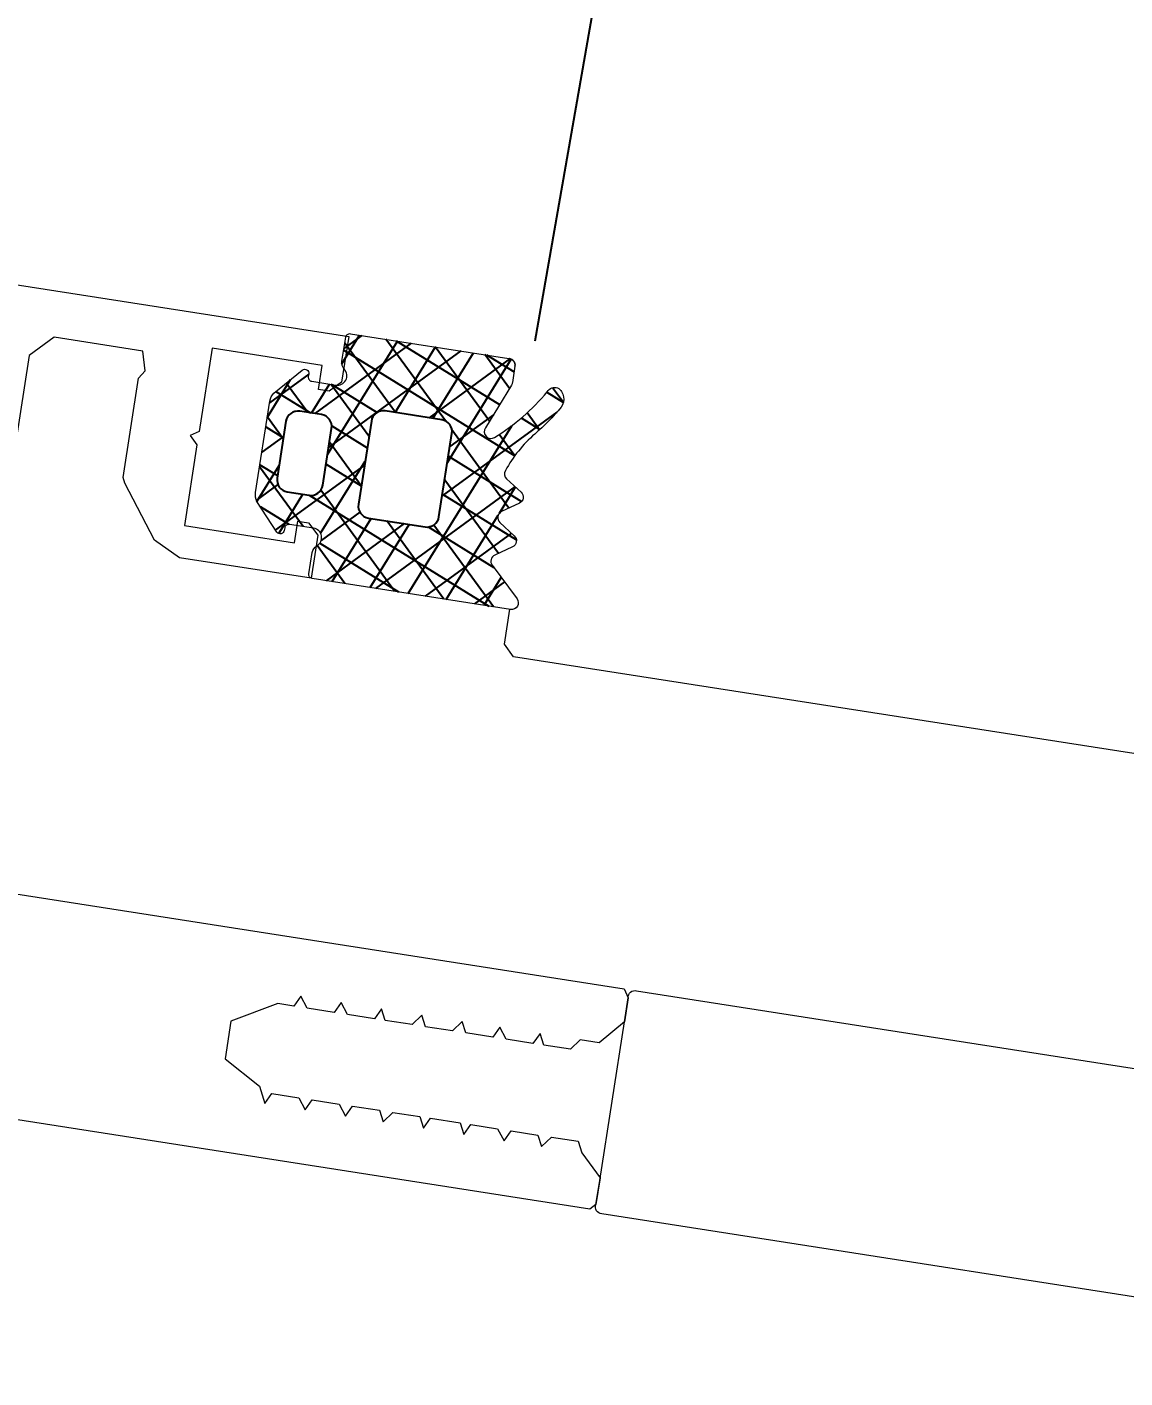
# Model space of a CAD drawing. Header units: millimetres. Extents: x -8689834 to 9419935, y 0 to 135940.
# Drawn here: x -53102.5 to -53053.3, y 112716.4 to 112777 of the extents above; entities that cross this region are included whole.
import ezdxf
from ezdxf import colors
from ezdxf.entities.mleader import LeaderData, LeaderLine
from ezdxf.math import Vec2, Vec3

# ---------------------------------------------------------------- set-up
doc = ezdxf.new("R2010")
doc.units = ezdxf.units.MM
doc.header["$MEASUREMENT"] = 0
doc.layers.get('0').update_dxf_attribs({"color": 250, "lineweight": 9})
doc.layers.add('АР_новое окно', color=155, linetype='Continuous')
for name, color, linetype, lineweight in [('АР_Окна', 4, 'Continuous', 0), ('АР_Отметки', 250, 'Continuous', 15), ('АР_Сущ Несущая стена', 216, 'Continuous', 30)]:
    doc.layers.add(name, color=color, linetype=linetype, lineweight=lineweight)
doc.layers.get('0').freeze()
doc.styles.add('ISOCPEUR', font='isocpeur.ttf', dxfattribs={"width": 0.7})

# ---------------------------------------------------------------- blocks, each defined once
blk = doc.blocks.new('_DotSmall')
at = {"color": 0, "linetype": 'ByBlock', "const_width": 0.5}
blk.add_lwpolyline([(-0.0625, 0, 1), (0.0625, 0, 1)], format="xyb", close=True, dxfattribs=at)
blk = doc.blocks.new('стойка витр.')
h = blk.add_hatch()
h.set_pattern_fill('ANSI37', scale=0.5, angle=-69.23283665521843)
h.set_pattern_definition([(335.7671633447816, (-69115.31625940584, 318510.9409690977), (0.6515825639889636, 1.447617495164233), []), (65.76716334478155, (-69115.31625940584, 318510.9409690977), (-1.447617495164233, 0.6515825639889636), [])])
edge = h.paths.add_edge_path()
edge.add_line((-22.69442369043827, 14.13646889062511), (-23.03581465108437, 15.03674084689555))
edge.add_arc((-23.43472203482704, 14.88552442783714), 0.426606969231953, 20.76054121617168, 72.29995807937499)
edge.add_arc((-23.17519432072194, 15.69843630689562), 0.4267278803337561, 110.7639791014305, 252.28796188313498, ccw=False)
edge.add_line((-23.32647754022037, 16.09744767434313), (-22.30045238576713, 16.48652534212306))
edge.add_arc((-22.23557122191811, 16.31559297980009), 0.1828317202011609, 20.74895968860318, 110.7853670150393, ccw=False)
edge.add_line((-22.06459766681655, 16.38036551539699), (-22.02136925791274, 16.26636916297139))
edge.add_arc((-21.85036169383434, 16.33121481389334), 0.1828894349477776, 200.7666051414026, 335.7779732891441)
edge.add_line((-21.68357339510112, 16.25618009645405), (-21.08991230116226, 17.78525728297245))
edge.add_arc((-21.70321396183568, 17.95657679537892), 0.6367804192309714, 344.3928406199507, 381.7248777476984)
edge.add_line((-21.1116628201562, 18.19228116337763), (-22.58147269752226, 22.06827310883818))
edge.add_arc((-23.18057156739388, 21.852472630542), 0.6367804192296693, 19.80944894391843, 57.14148607166609)
edge.add_line((-22.83507592984824, 22.38737642259366), (-24.29334917705273, 23.13834224954917))
edge.add_arc((-24.36844682475663, 22.97158227615987), 0.1828894349476184, 65.75635339884347, 200.7677215648203)
edge.add_line((-24.53945312526776, 22.90673329312267), (-24.49622471639304, 22.79273694081348))
edge.add_arc((-24.66715707872659, 22.7278557770023), 0.1828317201976129, -69.25104032206309, 20.78536700277641, ccw=False)
edge.add_line((-24.60238454316277, 22.55688222189201), (-25.62840969761601, 22.16780455411208))
edge.add_arc((-25.77973726672901, 22.56679910380675), 0.4267278803402734, 149.2463648073436, 290.7703475895543, ccw=False)
edge.add_arc((-26.51302534269302, 23.00322659508151), 0.4266069692186295, 329.2343686070108, 380.7737854734352)
edge.add_line((-26.11415292418678, 23.1545352198882), (-26.50320860397187, 24.18050239048171))
edge.add_arc((-26.6741821590871, 24.11572985494814), 0.1828317201915107, 20.74895966852365, 110.7853670116034)
edge.add_line((-26.73906332292245, 24.28666221726598), (-33.46508004333009, 21.73609814226074))
edge.add_arc((-33.37260125833668, 21.44478009969028), 0.3056444463767395, 107.6120180140902, 200.6882886899978)
edge.add_line((-33.6585366082727, 21.33680091994756), (-33.39916615508264, 20.65282280623796))
edge.add_arc((-33.11489203283651, 20.76049792175978), 0.3039830703862393, 200.7452912846324, 225.8123610097134)
edge.add_line((-33.32677140043234, 20.54252351805917), (-31.79381202385412, 18.90709041146329))
edge.add_arc((-32.0063560722166, 18.68866847666476), 0.3047673113958362, -108.86283880448178, 45.781400895661875, ccw=False)
edge.add_arc((-28.70749382052437, 27.75544220980088), 9.952967568180252, 231.9543329511108, 250.0411665169116, ccw=False)
edge.add_arc((-35.13741779119496, 19.64784166335459), 0.4002801790554734, 42.30928712460122, 119.2250395725891)
edge.add_arc((-34.91139847875967, 19.56672148584141), 0.6024183835395109, 134.3950067436913, 228.6478049676944)
edge.add_arc((-28.53884731806517, 27.80771469972205), 11.01872594929672, 232.0873456721725, 240.8889416158169)
edge.add_arc((-36.88860151399224, 12.8729826853881), 6.091684827127049, 40.75890454826748, 60.61437004968877, ccw=False)
edge.add_arc((-32.50226594848368, 16.64775385941913), 0.3047655738188228, -34.89587558046088, 41.60271899476669, ccw=False)
edge.add_line((-32.25229934006347, 16.47340148731018), (-32.76342180219945, 15.75802363698313))
edge.add_arc((-32.51342051808022, 15.58368567090239), 0.3047857747310843, 145.1100748179471, 256.4242518685471)
edge.add_line((-32.58496309185284, 15.28741547561367), (-31.72801335877739, 15.09082250765641))
edge.add_arc((-31.79955593254474, 14.79455231235153), 0.3047857747455557, -34.88992517811971, 76.42425187022229, ccw=False)
edge.add_line((-31.54955464840168, 14.62021434627968), (-32.06065512256464, 13.90477851201285))
edge.add_arc((-31.81065383841726, 13.73044054594722), 0.304785774745541, 145.1100748233031, 256.4242518693868)
edge.add_line((-31.88219641218893, 13.4341703506434), (-31.02524667911348, 13.23757738269342))
edge.add_arc((-31.09682011228135, 12.94126594878393), 0.3048331054871362, -24.2246592297883, 76.42043308581259, ccw=False)
edge.add_line((-30.81882951050648, 12.81618818287097), (-31.59985344059533, 11.12048939903616))
edge.add_arc((-31.32187980059053, 10.99539431777895), 0.3048247429134716, 155.7710645559098, 290.7402899417831)
edge.add_line((-31.21393143609748, 10.71032366952568), (-22.80062470957637, 13.90072279884771))
edge.add_arc((-22.86539724513609, 14.07169635396312), 0.1828317202009504, 290.7489596761703, 380.7489600455551)
edge = h.paths.add_edge_path(flags=16)
edge.add_line((-23.10434971895302, 21.04022295145114), (-22.19142218885827, 18.63276889372355))
edge.add_arc((-22.69773797682865, 18.4407695405971), 0.5414973949605305, -69.23283665472542, 20.767163345274582, ccw=False)
edge.add_line((-22.5057386237022, 17.93445375262672), (-23.43116100440966, 17.58352553217992))
edge.add_arc((-23.62316035752519, 18.08984132014666), 0.5414973949532591, 200.7671633443313, 290.7671633443313, ccw=False)
edge.add_line((-24.12947614549194, 17.89784196703113), (-25.04240367558668, 20.30529602475872))
edge.add_arc((-24.53608788761267, 20.4972953778888), 0.541497394965222, 110.76716334549809, 200.7671633454981, ccw=False)
edge.add_line((-24.72808724074275, 21.00361116586282), (-23.80266486003529, 21.35453938630963))
edge.add_arc((-23.6106655069234, 20.84822359833925), 0.5414973949553709, 20.767163343835023, 110.767163343835, ccw=False)
edge = h.paths.add_edge_path(flags=16)
edge.add_line((-26.85119390953332, 20.26120087689196), (-25.51269974335446, 16.73149769075098))
edge.add_arc((-26.01901553132848, 16.5394983376209), 0.541497394965222, -69.23283665450191, 20.76716334549809, ccw=False)
edge.add_line((-25.82701617819839, 16.03318254964688), (-28.23444912247942, 15.12026302596496))
edge.add_arc((-28.4264484756095, 15.62657881394625), 0.5414973949720253, 200.7671633452251, 290.76716334522513, ccw=False)
edge.add_line((-28.9327642635908, 15.43457946081617), (-30.27125842979876, 18.96428264696442))
edge.add_arc((-29.76494264181383, 19.15628200007632), 0.5414973949689773, 110.76716334328901, 200.767163343289, ccw=False)
edge.add_line((-29.95694199492573, 19.66259778806125), (-27.5495090506447, 20.57551731175045))
edge.add_arc((-27.35750969751825, 20.06920152376551), 0.541497394974137, 20.767163344728715, 110.76716334472869, ccw=False)
at = {"lineweight": 0, "ltscale": 100, "transparency": 33554687}
for points in [[(65.92687011216185, 59.2824299609274), (-26.6419368966599, 24.17953274302999), (-25.90703195796232, 22.24153677027789), (-25.27813291337225, 21.95846499659092), (-24.82208952034125, 22.13140062004823), (-25.21116718812846, 23.15742577453057), (-20.53714279274573, 24.92985650197079), (-19.19699615391437, 21.39579562939616), (-18.76855027934653, 21.29748815141647), (-18.98085410959902, 20.82581386800302), (-17.68393587967148, 17.40574934773758), (-22.35796027505421, 15.63331862029736), (-22.70380953396671, 16.54534742246324), (-23.1598529269977, 16.37241179900593), (-23.44292470067739, 15.74351275440858), (-22.75122618288151, 13.91945515007683), (-17.16517298531835, 16.03773513642955), (-16.24131551088067, 17.04008095841709), (-15.46667035139399, 19.81128934778826), (-15.4391308168415, 20.08251046122314), (-17.03864790883381, 24.30054944750736), (-17.39634782800567, 24.5561396704943), (-17.47095398549573, 25.44057095424068), (-13.70890040838276, 26.86717441076325), (-12.4510803312005, 26.30097287951503), (-4.305940852005733, 4.821667629301373)], [(-4.8720624113339, 3.563811556159635), (-32.68827406296623, -6.984337978748954), (-32.78663952485658, -7.412805841304362), (-32.39756185706938, -8.438830995786702), (-31.09647737510386, -9.118948907402228), (-30.2985029091069, -8.81635004535201), (-29.78357822878752, -9.142708211846184), (-28.64349873815081, -8.710380147196702), (-28.58844165704795, -8.16787993638718), (-28.18751332900138, -8.537466511741513), (-27.04754980615689, -8.105182423096267), (-26.87849637278123, -7.51945380341931), (-26.47751006082399, -7.889018390778801), (-25.33748855406884, -7.456712314131437), (-25.28243147299509, -6.914212103321915), (-24.7675067926466, -7.240570269808813), (-23.62748528589145, -6.808264193168725), (-23.5724282048177, -6.265763982351928), (-23.05744554058765, -6.592100160843984), (-21.91748201774317, -6.159816072198737), (-21.86242493664031, -5.617315861389216), (-21.46149660859373, -5.986902436743549), (-20.32147510183859, -5.554596360096184), (-20.15236368455226, -4.968845752424386), (-19.75143535650568, -5.338432327778719), (-18.6114718336612, -4.906148239133472), (-18.44241840028553, -4.320419619456516), (-18.0414320883574, -4.689984206808731), (-17.35739599072258, -4.430591765623831), (-15.14439867439796, -4.764904394331097), (-14.53915697429329, -6.360969294146344), (-15.78927863537683, -7.87813783652382), (-15.87193323494284, -8.691881148712127), (-16.27286156296032, -8.322294573416002), (-17.41288306971546, -8.754600650063367), (-17.58193650312023, -9.340329269682115), (-17.9828648311377, -8.97074269438599), (-19.12288633789285, -9.403048771026079), (-19.29193977129762, -9.988777390644827), (-19.69292608322576, -9.61921280335082), (-20.83288960607024, -10.05149689199607), (-20.8879466871731, -10.59399710274738), (-21.40287136749248, -10.26763893631141), (-22.54295085812919, -10.6999670009609), (-22.59800793926115, -11.24246721171221), (-22.99893626727862, -10.87288063641608), (-24.25289614239591, -11.34839313392149), (-24.30795322352787, -11.89089334468008), (-24.70893953545601, -11.52132875738607), (-25.84896104221116, -11.95363483402616), (-26.01801447558682, -12.53936345364491), (-26.4189428036334, -12.16977687834878), (-27.55896431035944, -12.60208295499615), (-27.61402139149141, -13.14458316574746), (-28.12900405569235, -12.81824698731361), (-29.26896757853683, -13.25053107595886), (-29.32402465966879, -13.79303128671745), (-29.89022619093885, -15.05085136390699), (-29.45792011427693, -16.19087287064031), (-29.14341260807123, -16.33238676948531), (-1.327200956468005, -5.784237234569446)], [(-69.8438361948356, -5.633594956780144), (-69.21493715024553, -5.916666730459838), (-30.90838462579995, 8.609511357899464), (-30.62531285212026, 9.238410402496811), (-31.1873041553481, 10.72042096611403)]]:
    blk.add_lwpolyline(points, dxfattribs=at)
at = {"color": 7, "lineweight": 0, "ltscale": 100, "transparency": 33554687}
blk.add_lwpolyline([(-22.69442369043827, 14.13646889062511), (-23.03581465108437, 15.03674084689555, 0.2287523810762611), (-23.30501911480678, 15.29193636016134, -0.7101639231358212), (-23.32647754022037, 16.09744767434313), (-22.30045238576713, 16.48652534212306, -0.4143996870914876), (-22.06459766681655, 16.38036551539699), (-22.02136925791274, 16.26636916297139, 0.6682503890445888), (-21.68357339510112, 16.25618009645405), (-21.08991230116226, 17.78525728297245, 0.1643479059441302), (-21.1116628201562, 18.19228116337763), (-22.58147269752226, 22.06827310883818, 0.1643479059441302), (-22.83507592984824, 22.38737642259366), (-24.29334917705273, 23.13834224954917, 0.6682503891596868), (-24.53945312526776, 22.90673329312267), (-24.49622471639304, 22.79273694081348, -0.4143996870833266), (-24.60238454316277, 22.55688222189201), (-25.62840969761601, 22.16780455411208, -0.7101639231391418), (-26.14645609946456, 22.78500538597291, 0.2287523810910513), (-26.11415292418678, 23.1545352198882), (-26.50320860397187, 24.18050239048171, 0.4143996871765861), (-26.73906332292245, 24.28666221726598), (-33.46508004333009, 21.73609814226074, 0.4300281847644905), (-33.6585366082727, 21.33680091994756), (-33.39916615508264, 20.65282280623796, 0.1098139781175365), (-33.32677140043234, 20.54252351805917), (-31.79381202385412, 18.90709041146329, -0.8000358277039689), (-32.10488848172827, 18.40026861818478, -0.07908294790216032), (-34.84140179419774, 19.91728321780829, 0.3488032577412263), (-35.33285102594527, 19.99716969329165, 0.4361245879823007), (-35.30940773655311, 19.11450854978466, 0.03842309887939363), (-33.89950172111276, 18.18089248692559, -0.08685322061285544), (-32.2743724368047, 16.85010652759956, -0.3467629046601076), (-32.25229934006347, 16.47340148731018), (-32.76342180219945, 15.75802363698313, 0.5278770357902526), (-32.58496309185284, 15.28741547561367), (-31.72801335877739, 15.09082250765641, -0.5278770357776507), (-31.54955464840168, 14.62021434627968), (-32.06065512256464, 13.90477851201285, 0.5278770357650493), (-31.88219641218893, 13.4341703506434), (-31.02524667911348, 13.23757738269342, -0.4697389635461835), (-30.81882951050648, 12.81618818287097), (-31.59985344059533, 11.12048939903616, 0.667984424932516), (-31.21393143609748, 10.71032366952568), (-22.80062470957637, 13.90072279884771, 0.4142135642613711)], format="xyb", close=True, dxfattribs=at)
for points in [[(-26.73906332292245, 24.28666221726598), (-26.73906332292245, 24.28666221726598)], [(-22.80062470957637, 13.90072279884771), (-22.80062470957637, 13.90072279884771)]]:
    blk.add_lwpolyline(points, dxfattribs=at)
at = {"color": 7}
for points in [[(-23.10434971895302, 21.04022295145114), (-22.19142218885827, 18.63276889372355, -0.414213562373095), (-22.5057386237022, 17.93445375262672), (-23.43116100440966, 17.58352553217992, -0.414213562373095), (-24.12947614549194, 17.89784196703113), (-25.04240367558668, 20.30529602475872, -0.414213562373095), (-24.72808724074275, 21.00361116586282), (-23.80266486003529, 21.35453938630963, -0.414213562373095)], [(-26.85119390953332, 20.26120087689196), (-25.51269974335446, 16.73149769075098, -0.414213562373095), (-25.82701617819839, 16.03318254964688), (-28.23444912247942, 15.12026302596496, -0.414213562373095), (-28.9327642635908, 15.43457946081617), (-30.27125842979876, 18.96428264696442, -0.414213562373095), (-29.95694199492573, 19.66259778806125), (-27.5495090506447, 20.57551731175045, -0.414213562373095)]]:
    blk.add_lwpolyline(points, format="xyb", close=True, dxfattribs=at)
at = {"lineweight": 0, "ltscale": 100, "transparency": 33554687}
for points in [[(-59.94503853938659, -19.40384657128016, -1.575399656426527e-05), (-56.87977393603069, -20.78551547546522, -0.4398191101055806)], [(-56.36006749374792, -22.15601788895583, -1.575399656426528e-05), (-57.73845635901671, -25.2227588602982, -0.2080566110632873)], [(-60.62370682114852, -28.40042247599195), (-29.6323624739598, -16.64818975485105, 0.5239329190821609), (-29.45792011430603, -16.19087287058937), (-29.84699778209324, -15.16484771611431), (-32.39756185706938, -8.438830995786702), (-32.78663952485658, -7.412805841304362, 0.5239329190821609), (-33.2204523376422, -7.186144611914642), (-64.21182667926769, -18.93829823563283, 0.4143255057077639)]]:
    blk.add_lwpolyline(points, format="xyb", dxfattribs=at)
at = {"color": 7, "lineweight": 0, "ltscale": 100, "transparency": 33554687}
blk.add_arc((-33.37357679728302, 21.44486016019073), 0.304760386648688, 110.7561904730667, 200.7778938289061, dxfattribs=at)
blk = doc.blocks.new('A$Cec9b444d')
at = {"layer": 'АР_новое окно'}
h = blk.add_hatch(dxfattribs=at)
h.set_pattern_fill('ANSI37', color=256, scale=0.4999999999999999, angle=13.33280903078263)
h.set_pattern_definition([(58.33280903078264, (-324780.0051632873, -27616.52651773373), (-1.351140091152684, 0.8334126853365726), []), (148.3328090307826, (-324780.0051632873, -27616.52651773373), (-0.8334126853365726, -1.351140091152684), [])])
edge = h.paths.add_edge_path()
edge.add_line((6196.376813114657, 165.9438744933249), (6196.525178120983, 166.8952026219001))
edge.add_arc((6196.946697441385, 166.8295142003818), 0.4266069692284962, 119.60300936608829, 171.142426229278, ccw=False)
edge.add_arc((6196.525082984389, 167.5714182421217), 0.4267278803345898, 299.6150055638921, 441.1389883453994)
edge.add_line((6196.59081532287, 167.9930530883244), (6195.506602287895, 168.1621422479069))
edge.add_arc((6195.478371810198, 167.9815031656503), 0.1828317201950112, 81.11760042908284, 171.1540077554065)
edge.add_line((6195.297714825982, 168.0096188545759), (6195.278928203321, 167.8891575474782))
edge.add_arc((6195.09822286096, 167.9173377650613), 0.1828894349621662, 216.1249941707881, 351.1363623185462, ccw=False)
edge.add_line((6194.95049706894, 167.8095155234188), (6194.054221088491, 169.183269469296))
edge.add_arc((6194.619000240739, 169.4774017721432), 0.6367804192906947, 170.1780896978923, 207.5101268256909, ccw=False)
edge.add_line((6193.991553279435, 169.5860277963808), (6194.63031756112, 173.6818347777655))
edge.add_arc((6195.261044687558, 173.5942414315333), 0.6367804192408248, 134.7614813764208, 172.0935185041643, ccw=False)
edge.add_line((6194.812651283355, 174.0463837292626), (6196.084678828357, 175.0819784673893))
edge.add_arc((6196.192556804863, 174.9342933712984), 0.182889434966431, -8.864754126815626, 126.14661403921659, ccw=False)
edge.add_line((6196.373261598083, 174.9061096325595), (6196.354474975416, 174.7856483255782))
edge.add_arc((6196.535114057651, 174.7574178479633), 0.182831720160958, 171.1176004532969, 261.1540077781135)
edge.add_line((6196.506998368803, 174.5767608637707), (6197.591211403782, 174.407671704072))
edge.add_arc((6197.656990607017, 174.829299241492), 0.4267278803748177, 261.1326198596089, 402.6566026417271)
edge.add_arc((6198.284496453032, 175.4075870338207), 0.4266069692119169, 171.1291819721079, 222.6685988385732, ccw=False)
edge.add_line((6197.862992328173, 175.4733728902563), (6198.032071932035, 176.5575246529661))
edge.add_arc((6198.212728916228, 176.5294089640709), 0.1828317201683423, 81.11760042057409, 171.1540077636924, ccw=False)
edge.add_line((6198.240959393947, 176.7100480462971), (6205.348421594196, 175.6015990867799))
edge.add_arc((6205.318017023134, 175.2974706770061), 0.3056444463311017, -8.78532123761562, 84.29094943812578, ccw=False)
edge.add_line((6205.620075509103, 175.2507887894349), (6205.507355773188, 174.5280209475504))
edge.add_arc((6205.206985510509, 174.5747479451628), 0.303983070264359, 326.0906064261834, 351.1576761512397, ccw=False)
edge.add_line((6205.459267393189, 174.4051615109215), (6204.296585275544, 172.4887126622529))
edge.add_arc((6204.54960985282, 172.3188254132043), 0.3047673113950504, 146.1215665492566, 300.7658062494972)
edge.add_arc((6199.451612552762, 180.5102417506023), 9.952967568204127, 301.8618009297022, 319.9486344955029)
edge.add_arc((6207.415514299956, 173.9031714580358), 0.400280179051801, 72.67792786872639, 149.5936803167001, ccw=False)
edge.add_arc((6207.211086217242, 173.7771779194057), 0.6024183835290983, -36.744837521017814, 57.507960702948594, ccw=False)
edge.add_arc((6199.275810780416, 180.5266061319536), 11.0187259496589, 311.01402583206544, 319.8156217757097, ccw=False)
edge.add_arc((6210.526392218332, 167.6351735976163), 6.091684826944876, 131.288597395715, 151.1440628971376)
edge.add_arc((6205.455805392096, 170.4240777453349), 0.304765573807832, 150.3002484516445, 226.7988430269088)
edge.add_line((6205.247174514436, 170.2019174161468), (6205.894857137905, 169.607342896542))
edge.add_arc((6205.686189358818, 169.3851895116059), 0.304785774713231, -64.52128442320281, 46.79289262729742, ccw=False)
edge.add_line((6205.817300814684, 169.1100456317753), (6205.019325209981, 168.7409296955335))
edge.add_arc((6205.150436665838, 168.4657858156913), 0.3047857747200802, 115.4787155744704, 226.7928926230704)
edge.add_line((6204.941768886731, 168.2436324307657), (6205.589441954479, 167.6489966389094))
edge.add_arc((6205.380774175326, 167.4268432539252), 0.3047857747937172, -64.52128442170857, 46.792892624385786, ccw=False)
edge.add_line((6205.511885631234, 167.1516993740253), (6204.713910026525, 166.7825834378999))
edge.add_arc((6204.845060183967, 166.5074055709999), 0.3048331055326066, 115.4825343630399, 216.1276266787302)
edge.add_line((6204.598844749109, 166.3276802754336), (6205.712821461848, 164.8295318755534))
edge.add_arc((6205.466626195436, 164.6497931353897), 0.3048247429575288, -98.83732249022921, 36.13190289552881, ccw=False)
edge.add_line((6205.419796111589, 164.3485871142584), (6196.529354409824, 165.7351018190438))
edge.add_arc((6196.557470098708, 165.9157588032761), 0.1828317202055529, 171.1540073996462, 261.15400776904073, ccw=False)
edge = h.paths.add_edge_path(flags=16)
edge.add_line((6195.353992185012, 172.7837353710283), (6194.957243253762, 170.2397499149169))
edge.add_arc((6195.492273194019, 170.1563089674072), 0.5414973949086521, 171.135804104845, 261.1358041048003)
edge.add_line((6195.408832246509, 169.6212790271504), (6196.386737128923, 169.4687692256565))
edge.add_arc((6196.470178076497, 170.0037991659223), 0.5414973949272807, 261.1358040981976, 351.1358040981651)
edge.add_line((6197.005208016763, 169.9203582183473), (6197.401956948027, 172.4643436744593))
edge.add_arc((6196.866927007712, 172.5477846220263), 0.5414973949749894, 351.1358040998066, 441.1358040998686)
edge.add_line((6196.950367955278, 173.0828145623422), (6195.972463072848, 173.2353243638354))
edge.add_arc((6195.889022125333, 172.7002944235137), 0.5414973949732127, 81.1358041053838, 171.1358041053838)
edge = h.paths.add_edge_path(flags=16)
edge.add_line((6199.180949963174, 172.7942684303199), (6198.599254141318, 169.0643889167958))
edge.add_arc((6199.134284081634, 168.9809479692297), 0.5414973949757479, 171.1358040999166, 261.1358040999785)
edge.add_line((6199.050843134069, 168.445918028913), (6201.59480627933, 168.0491725771087))
edge.add_arc((6201.678247226859, 168.5842025174455), 0.5414973949903947, 261.135804104109, 351.1358041041591)
edge.add_line((6202.213277167195, 168.5007615699168), (6202.794972989076, 172.2306410835585))
edge.add_arc((6202.259943048805, 172.314082031053), 0.5414973949197973, 351.1358041066511, 441.1358041066443)
edge.add_line((6202.3433839963, 172.8491119713237), (6199.799420851041, 173.2458574231281))
edge.add_arc((6199.715979903512, 172.7108274827908), 0.541497394990844, 81.13580410411639, 171.1358041041264)
at = {"layer": 'АР_новое окно', "ltscale": 100}
blk.add_line((6206.527226336728, 176.3932183788799), (6560.595116834006, 2202.361959159994), dxfattribs=at)
at = {"layer": 'АР_новое окно', "lineweight": 0, "ltscale": 100, "transparency": 33554687}
for points in [[(6100.349453369172, 191.8405479576863), (6198.168017325674, 176.5851892397076), (6197.848635184828, 174.5372857488986), (6197.291643466349, 174.1305870117037), (6196.809736966205, 174.2057430579634), (6196.978826125844, 175.2899560930433), (6192.039728723296, 176.0602362890446), (6191.457314753769, 172.3257519561147), (6191.058357587578, 172.1411892101708), (6191.363381640502, 171.7234454213273), (6190.799754293669, 168.1094223953797), (6195.738851696216, 167.3391421993783), (6195.889154233185, 168.3028939274769), (6196.371060733332, 168.227737881101), (6196.777759470602, 167.6707461625668), (6196.477154396668, 165.7432427066029), (6190.574305266096, 166.6638254395914), (6189.46357359314, 167.4540690289239), (6188.134009409441, 170.0059174064816), (6188.051121347783, 170.2656266430378), (6188.7462550532, 174.7228788177348), (6189.04354709087, 175.0467507656249), (6188.934130835504, 175.9275531597959), (6184.958723888687, 176.5475403745738), (6183.844730895974, 175.7340816276982), (6180.304936907128, 153.0366432329821)], [(6181.118324825874, 151.9225985236595), (6210.51204789949, 147.338481037076), (6210.696671917758, 146.9395143151805), (6210.527582758131, 145.8553012802175), (6209.394751426214, 144.9214520544937), (6208.551522277438, 145.0529584130056), (6208.114982310167, 144.62741178073), (6206.91024669594, 144.8152971187878), (6206.744480128364, 145.3347768643856), (6206.428401468046, 144.8904436093984), (6205.223788398371, 145.0783098359271), (6204.937560523844, 145.6165762041203), (6204.621420591239, 145.1722525050137), (6203.416746249266, 145.3601282873061), (6203.250979681738, 145.8796080327892), (6202.814439714439, 145.4540614005126), (6201.609765372465, 145.641937182805), (6201.443998804922, 146.1614169282876), (6201.007397565368, 145.7358798517763), (6199.802784495678, 145.9237460783045), (6199.637017928115, 146.4432258239028), (6199.320939267797, 145.9988925689157), (6198.116264925824, 146.1867683512081), (6197.829975779016, 146.7250442751655), (6197.513897118693, 146.2807110202946), (6196.309284049018, 146.4685772468233), (6196.023056174496, 147.0068436149001), (6195.706916241921, 146.5625199157946), (6194.984087127798, 146.6752492074748), (6192.887626612449, 145.8916834072108), (6192.624594783794, 144.2051025650908), (6194.160760100141, 142.9783993922219), (6194.409476001655, 142.1992008544199), (6194.725554661948, 142.6435341092896), (6195.930229003921, 142.4556583269973), (6196.216456878457, 141.917391958921), (6196.532535538769, 142.361725213675), (6197.737209880728, 142.173849431382), (6198.023437755278, 141.6355830633063), (6198.339577687867, 142.0799067624123), (6199.544190757545, 141.8920405358836), (6199.709957325103, 141.3725607904016), (6200.146497292373, 141.7981074226772), (6201.351232906615, 141.6102220846199), (6201.516999474201, 141.090742339139), (6201.833078134494, 141.5350755940087), (6203.158152511124, 141.3284227447683), (6203.32391907872, 140.8089429994043), (6203.640059011301, 141.2532666983935), (6204.844733353274, 141.065390916101), (6205.130961227781, 140.5271245480237), (6205.447039888118, 140.9714578028951), (6206.651714230062, 140.7835820206016), (6206.817480797648, 140.2641022751206), (6207.254082037187, 140.6896393516314), (6208.458695106863, 140.5017731251027), (6208.624461674451, 139.9822933796217), (6209.437920421267, 138.8683003869055), (6209.250044638959, 137.6636260449607), (6208.97148750744, 137.4602862320693), (6179.577764433838, 142.0444037186534)], [(6198.240959393947, 176.7100480462971), (6198.240959393947, 176.7100480462971)], [(6196.529354409824, 165.7351018190438), (6196.529354409824, 165.7351018190438)], [(6246.590105116225, 156.3236961994261), (6246.033113397745, 155.9169974622312), (6205.554121833035, 162.2299253144024), (6205.14742309577, 162.7869170328202), (6205.391658745992, 164.3529752957056)]]:
    blk.add_lwpolyline(points, dxfattribs=at)
blk.add_lwpolyline([(6196.376813114657, 165.9438744933249), (6196.525178120983, 166.8952026219001, -0.2287523810762611), (6196.735958916376, 167.2004357288365, 0.7101639231358212), (6196.59081532287, 167.9930530883244), (6195.506602287895, 168.1621422479069, 0.4143996870914876), (6195.297714825982, 168.0096188545759), (6195.278928203321, 167.8891575474782, -0.6682503890445888), (6194.95049706894, 167.8095155234188), (6194.054221088491, 169.183269469296, -0.1643479059441302), (6193.991553279435, 169.5860277963808), (6194.63031756112, 173.6818347777655, -0.1643479059441302), (6194.812651283355, 174.0463837292626), (6196.084678828357, 175.0819784673893, -0.6682503891596868), (6196.373261598083, 174.9061096325595), (6196.354474975416, 174.7856483255782, 0.4143996870833266), (6196.506998368803, 174.5767608637707), (6197.591211403782, 174.407671704072, 0.7101639231391418), (6197.970818255948, 175.1184512614678, -0.2287523810910513), (6197.862992328173, 175.4733728902563), (6198.032071932035, 176.5575246529661, -0.4143996871765861), (6198.240959393947, 176.7100480462971), (6205.348421594196, 175.6015990867799, -0.4300281847644905), (6205.620075509103, 175.2507887894349), (6205.507355773188, 174.5280209475504, -0.1098139781175365), (6205.459267393189, 174.4051615109215), (6204.296585275544, 172.4887126622529, 0.8000358277039689), (6204.705507521945, 172.0569494294701, 0.07908294790216032), (6207.070289517814, 174.1057648230221, -0.3488032577412263), (6207.534694783534, 174.2852973981075, -0.4361245879823007), (6207.693808718534, 173.4167796736274, -0.03842309887939363), (6206.506780927309, 172.2124379662001, 0.08685322061285544), (6205.191075755398, 170.5750753427723, 0.3467629046601076), (6205.247174514436, 170.2019174161468), (6205.894857137905, 169.607342896542, -0.5278770357902526), (6205.817300814684, 169.1100456317753), (6205.019325209981, 168.7409296955335, 0.5278770357776507), (6204.941768886731, 168.2436324307657), (6205.589441954479, 167.6489966389094, -0.5278770357650493), (6205.511885631234, 167.1516993740253), (6204.713910026525, 166.7825834378999, 0.4697389635461835), (6204.598844749109, 166.3276802754336), (6205.712821461848, 164.8295318755534, -0.667984424932516), (6205.419796111589, 164.3485871142584), (6196.529354409824, 165.7351018190438, -0.4142135642613711)], format="xyb", close=True, dxfattribs=at)
at = {"layer": 'АР_новое окно'}
for points in [[(6195.353992185012, 172.7837353710283), (6194.957243253762, 170.2397499149169, 0.414213562373095), (6195.408832246509, 169.6212790271504), (6196.386737128923, 169.4687692256565, 0.414213562373095), (6197.005208016763, 169.9203582183473), (6197.401956948027, 172.4643436744593, 0.414213562373095), (6196.950367955278, 173.0828145623422), (6195.972463072848, 173.2353243638354, 0.414213562373095)], [(6199.180949963174, 172.7942684303199), (6198.599254141318, 169.0643889167958, 0.414213562373095), (6199.050843134069, 168.445918028913), (6201.59480627933, 168.0491725771087, 0.414213562373095), (6202.213277167195, 168.5007615699168), (6202.794972989076, 172.2306410835585, 0.414213562373095), (6202.3433839963, 172.8491119713237), (6199.799420851041, 173.2458574231281, 0.414213562373095)]]:
    blk.add_lwpolyline(points, format="xyb", close=True, dxfattribs=at)
at = {"layer": 'АР_новое окно', "lineweight": 0, "ltscale": 100, "transparency": 33554687}
for points in [[(6239.744329768431, 140.807853185388, 1.575399656426527e-05), (6237.029949483976, 138.823666772572, 0.4398191101055806)], [(6236.804090400165, 137.3754405037154, 1.575399656426528e-05), (6238.78537180852, 134.6589390717554, 0.2080566110632873)], [(6242.26399306887, 132.144697553689), (6209.515060023735, 137.2521218343817, -0.5239329190821609), (6209.250044638973, 137.6636260449612), (6209.41913379861, 138.7478390800411), (6210.527582758131, 145.8553012802175), (6210.696671917758, 146.9395143151805, -0.5239329190821609), (6211.074407038394, 147.2507779463675), (6243.823353118798, 142.1434372487817, -0.4143255057077639)]]:
    blk.add_lwpolyline(points, format="xyb", dxfattribs=at)
blk.add_arc((6205.318955073439, 175.2977502257058), 0.3047603866486879, 351.1250736200072, 81.14677697468308, dxfattribs=at)
at = {"layer": 'АР_новое окно', "xscale": -1, "rotation": 11.90296744651613}
blk.add_blockref('стойка витр.', (6177.086073485848, 147.4305283908225), dxfattribs=at)

msp = doc.modelspace()

# ---------------------------------------------------------------- linework, layer by layer
at = {"layer": 'АР_Сущ Несущая стена', "lineweight": 18, "ltscale": 100}
for centre, radius, start, end in [((-62198.51273850921, 115515.0715942177), 9162.045179755698, 273.4231994966867, 355.826841184526), ((-62199.59225600528, 115505.8737578681), 9805.264059527553, 273.2047159642141, 356.1549052783884)]:
    msp.add_arc(centre, radius, start, end, dxfattribs=at)

# ---------------------------------------------------------------- block references
at = {"layer": 'АР_Окна', "ltscale": 100}
msp.add_blockref('A$Cec9b444d', (-59286.24984706755, 112586.4970597865), dxfattribs=at)

# ---------------------------------------------------------------- leaders
at = {"layer": 'АР_Отметки'}
ml = msp.add_multileader_mtext('Standard', dxfattribs=at)
ml.set_content('0,000', color=256, style='ISOCPEUR')
ml.set_leader_properties(color=256, linetype='Continuous', lineweight=-1)
ml.set_arrow_properties(name='DOTSMALL')
ml.build(insert=Vec2(0, 0))
ml.multileader.update_dxf_attribs({"has_text_frame": 1, "text_left_attachment_type": 4, "text_right_attachment_type": 4, "dogleg_length": 100, "arrow_head_size": 180})
ctx = ml.context
ctx.base_point, ctx.char_height, ctx.arrow_head_size, ctx.landing_gap_size, ctx.plane_origin = Vec3(-187276.7997699445, 132110.0850587329), 250, 180, 50, Vec3(-190337.1672303383, 129966.6923522141)
ctx.left_attachment, ctx.right_attachment = 4, 4
notes = []
notes.append((ctx, [(0, (0, 0, 0), (0, 0), (1, 0), 1, [])]))
ctx.mtext.insert, ctx.mtext.width, ctx.mtext.line_spacing_style, ctx.mtext.flow_direction = Vec3(-187226.7997699445, 132443.4183920662), 852.6970314602484, 2, 5
ml = msp.add_multileader_mtext('Standard', dxfattribs=at)
ml.set_content('-1,200', color=256, style='ISOCPEUR')
ml.set_leader_properties(color=256, linetype='Continuous', lineweight=-1)
ml.set_arrow_properties(name='DOTSMALL')
ml.build(insert=Vec2(0, 0))
ml.multileader.update_dxf_attribs({"has_text_frame": 1, "text_left_attachment_type": 4, "text_right_attachment_type": 4, "dogleg_length": 100, "arrow_head_size": 180})
ctx = ml.context
ctx.base_point, ctx.char_height, ctx.arrow_head_size, ctx.landing_gap_size, ctx.plane_origin = Vec3(-177720.7590341442, 129646.8906015264), 250, 180, 50, Vec3(-177813.3264161965, 129547.8815566983)
ctx.left_attachment, ctx.right_attachment = 4, 4
notes.append((ctx, [(0, (0, 0, 0), (0, 0), (1, 0), 1, [])]))
ctx.mtext.insert, ctx.mtext.width, ctx.mtext.line_spacing_style, ctx.mtext.flow_direction = Vec3(-177670.7590341442, 129980.2239348597), 852.6970314602484, 2, 5
ml = msp.add_multileader_mtext('Standard', dxfattribs=at)
ml.set_content('0,000', color=256, style='ISOCPEUR')
ml.set_leader_properties(color=256, linetype='Continuous', lineweight=-1)
ml.set_arrow_properties(name='DOTSMALL')
ml.build(insert=Vec2(0, 0))
ml.multileader.update_dxf_attribs({"has_text_frame": 1, "text_left_attachment_type": 4, "text_right_attachment_type": 4, "dogleg_length": 100, "arrow_head_size": 180})
ctx = ml.context
ctx.base_point, ctx.char_height, ctx.arrow_head_size, ctx.landing_gap_size, ctx.plane_origin = Vec3(-185687.6166469539, 129607.0397730947), 250, 180, 50, Vec3(-188747.9841073476, 127463.6470665759)
ctx.left_attachment, ctx.right_attachment = 4, 4
notes.append((ctx, [(0, (0, 0, 0), (0, 0), (1, 0), 1, [])]))
ctx.mtext.insert, ctx.mtext.width, ctx.mtext.line_spacing_style, ctx.mtext.flow_direction = Vec3(-185637.6166469539, 129940.373106428), 852.6970314602484, 2, 5
ml = msp.add_multileader_mtext('Standard', dxfattribs=at)
ml.set_content('Л.4', color=256, style='ISOCPEUR')
ml.set_leader_properties(color=256, linetype='Continuous', lineweight=-1)
ml.set_arrow_properties(name='DOTSMALL')
ml.build(insert=Vec2(0, 0))
ml.multileader.update_dxf_attribs({"has_text_frame": 1, "text_left_attachment_type": 4, "text_right_attachment_type": 4, "dogleg_length": 100, "arrow_head_size": 180})
ctx = ml.context
ctx.base_point, ctx.char_height, ctx.arrow_head_size, ctx.landing_gap_size, ctx.plane_origin = Vec3(-184816.2837050096, 129601.5848165639), 250, 180, 50, Vec3(-159580.3663713892, 117978.4653365304)
ctx.left_attachment, ctx.right_attachment = 4, 4
notes.append((ctx, [(0, (0, 0, 0), (0, 0), (1, 0), 1, [])]))
ctx.mtext.insert, ctx.mtext.width, ctx.mtext.line_spacing_style, ctx.mtext.flow_direction = Vec3(-184766.2837050096, 129934.9181498972), 852.6970314602484, 2, 5
ml = msp.add_multileader_mtext('Standard', dxfattribs=at)
ml.set_content('-1,140', color=256, style='ISOCPEUR')
ml.set_leader_properties(color=256, linetype='Continuous', lineweight=-1)
ml.set_arrow_properties(name='DOTSMALL')
ml.build(insert=Vec2(0, 0))
ml.multileader.update_dxf_attribs({"has_text_frame": 1, "text_left_attachment_type": 4, "text_right_attachment_type": 4, "dogleg_length": 100, "arrow_head_size": 180})
ctx = ml.context
ctx.base_point, ctx.char_height, ctx.arrow_head_size, ctx.landing_gap_size, ctx.plane_origin = Vec3(-180313.7221072279, 128673.3217394912, 1.149675994230903e-08), 250, 180, 50, Vec3(-180395.1155570771, 128959.4633156335, 1.149675994230903e-08)
ctx.left_attachment, ctx.right_attachment = 4, 4
notes.append((ctx, [(0, (0, 0, 0), (0, 0), (1, 0), 1, [])]))
ctx.mtext.insert, ctx.mtext.width, ctx.mtext.line_spacing_style, ctx.mtext.flow_direction = Vec3(-180263.7221072279, 129006.6550728246, 1.149675994230903e-08), 852.6970314602484, 2, 5
ml = msp.add_multileader_mtext('Standard', dxfattribs=at)
ml.set_content('0,000', color=256, style='ISOCPEUR')
ml.set_leader_properties(color=256, linetype='Continuous', lineweight=-1)
ml.set_arrow_properties(name='DOTSMALL')
ml.build(insert=Vec2(0, 0))
ml.multileader.update_dxf_attribs({"has_text_frame": 1, "text_left_attachment_type": 4, "text_right_attachment_type": 4, "dogleg_length": 100, "arrow_head_size": 180})
ctx = ml.context
ctx.base_point, ctx.char_height, ctx.arrow_head_size, ctx.landing_gap_size, ctx.plane_origin = Vec3(-187382.8031773707, 126393.4441659665), 250, 180, 50, Vec3(-190443.1706377645, 124250.0514594477)
ctx.left_attachment, ctx.right_attachment = 4, 4
notes.append((ctx, [(0, (0, 0, 0), (0, 0), (1, 0), 1, [])]))
ctx.mtext.insert, ctx.mtext.width, ctx.mtext.line_spacing_style, ctx.mtext.flow_direction = Vec3(-187332.8031773707, 126726.7774992998), 852.6970314602484, 2, 5
ml = msp.add_multileader_mtext('Standard', dxfattribs=at)
ml.set_content('Л.5', color=256, style='ISOCPEUR')
ml.set_leader_properties(color=256, linetype='Continuous', lineweight=-1)
ml.set_arrow_properties(name='DOTSMALL')
ml.build(insert=Vec2(0, 0))
ml.multileader.update_dxf_attribs({"has_text_frame": 1, "text_left_attachment_type": 4, "text_right_attachment_type": 4, "dogleg_length": 100, "arrow_head_size": 180})
ctx = ml.context
ctx.base_point, ctx.char_height, ctx.arrow_head_size, ctx.landing_gap_size, ctx.plane_origin = Vec3(-156726.1907757707, 125681.9478096366), 250, 180, 50, Vec3(-131490.2734421503, 114058.8283296031)
ctx.left_attachment, ctx.right_attachment = 4, 4
notes.append((ctx, [(0, (0, 0, 0), (0, 0), (1, 0), 1, [])]))
ctx.mtext.insert, ctx.mtext.width, ctx.mtext.line_spacing_style, ctx.mtext.flow_direction = Vec3(-156676.1907757707, 126015.2811429699), 852.6970314602484, 2, 5
ml = msp.add_multileader_mtext('Standard', dxfattribs=at)
ml.set_content('0,000', color=256, style='ISOCPEUR')
ml.set_leader_properties(color=256, linetype='Continuous', lineweight=-1)
ml.set_arrow_properties(name='DOTSMALL')
ml.build(insert=Vec2(0, 0))
ml.multileader.update_dxf_attribs({"has_text_frame": 1, "text_left_attachment_type": 4, "text_right_attachment_type": 4, "dogleg_length": 100, "arrow_head_size": 180})
ctx = ml.context
ctx.base_point, ctx.char_height, ctx.arrow_head_size, ctx.landing_gap_size, ctx.plane_origin = Vec3(-204826.2687846024, 122318.214327126), 250, 180, 50, Vec3(-207886.6362449962, 120174.8216206072)
ctx.left_attachment, ctx.right_attachment = 4, 4
notes.append((ctx, [(0, (0, 0, 0), (0, 0), (1, 0), 1, [])]))
ctx.mtext.insert, ctx.mtext.width, ctx.mtext.line_spacing_style, ctx.mtext.flow_direction = Vec3(-204776.2687846024, 122651.5476604594), 852.6970314602484, 2, 5
ml = msp.add_multileader_mtext('Standard', dxfattribs=at)
ml.set_content('{\\W0.8;-2,730}', color=256, style='ISOCPEUR')
ml.set_leader_properties(color=256, linetype='Continuous', lineweight=-1)
ml.set_arrow_properties(name='DOTSMALL')
ml.build(insert=Vec2(0, 0))
ml.multileader.update_dxf_attribs({"has_text_frame": 1, "text_left_attachment_type": 4, "text_right_attachment_type": 4, "dogleg_length": 100, "arrow_head_size": 180})
ctx = ml.context
ctx.base_point, ctx.char_height, ctx.arrow_head_size, ctx.landing_gap_size, ctx.plane_origin = Vec3(-314791.3210058988, 121809.0184862664, 2.299351988461806e-08), 250, 180, 50, Vec3(-319449.8299409288, 117956.7109726352, 2.299351988461806e-08)
ctx.left_attachment, ctx.right_attachment = 4, 4
notes.append((ctx, [(0, (0, 0, 0), (0, 0), (1, 0), 1, [])]))
ctx.mtext.insert, ctx.mtext.width, ctx.mtext.defined_height, ctx.mtext.line_spacing_style, ctx.mtext.flow_direction = Vec3(-314741.3210058988, 122142.3518195997, 2.299351988461806e-08), 769.9889591111103, 343.8884462512117, 2, 5
ml = msp.add_multileader_mtext('Standard', dxfattribs=at)
ml.set_content('{\\W0.8;-2,430}', color=256, style='ISOCPEUR')
ml.set_leader_properties(color=256, linetype='Continuous', lineweight=-1)
ml.set_arrow_properties(name='DOTSMALL')
ml.build(insert=Vec2(0, 0))
ml.multileader.update_dxf_attribs({"has_text_frame": 1, "text_left_attachment_type": 4, "text_right_attachment_type": 4, "dogleg_length": 100, "arrow_head_size": 180})
ctx = ml.context
ctx.base_point, ctx.char_height, ctx.arrow_head_size, ctx.landing_gap_size, ctx.plane_origin = Vec3(-301002.2465167325, 120038.5846084391), 250, 180, 50, Vec3(-299949.5531320914, 118383.4112137306)
ctx.left_attachment, ctx.right_attachment = 4, 4
notes.append((ctx, [(0, (0, 0, 0), (0, 0), (1, 0), 1, [])]))
ctx.mtext.insert, ctx.mtext.width, ctx.mtext.line_spacing_style, ctx.mtext.flow_direction = Vec3(-300952.2465167325, 120371.9179417724), 852.6970314602484, 2, 5
ml = msp.add_multileader_mtext('Standard', dxfattribs=at)
ml.set_content('0,000', color=256, style='ISOCPEUR')
ml.set_leader_properties(color=256, linetype='Continuous', lineweight=-1)
ml.set_arrow_properties(name='DOTSMALL')
ml.build(insert=Vec2(0, 0))
ml.multileader.update_dxf_attribs({"has_text_frame": 1, "text_left_attachment_type": 4, "text_right_attachment_type": 4, "dogleg_length": 100, "arrow_head_size": 180})
ctx = ml.context
ctx.base_point, ctx.char_height, ctx.arrow_head_size, ctx.landing_gap_size, ctx.plane_origin = Vec3(-153675.4760438586, 119954.6257698009), 250, 180, 50, Vec3(-156735.8435042523, 117811.2330632821)
ctx.left_attachment, ctx.right_attachment = 4, 4
notes.append((ctx, [(0, (0, 0, 0), (0, 0), (1, 0), 1, [])]))
ctx.mtext.insert, ctx.mtext.width, ctx.mtext.line_spacing_style, ctx.mtext.flow_direction = Vec3(-153625.4760438586, 120287.9591031342), 852.6970314602484, 2, 5
ml = msp.add_multileader_mtext('Standard', dxfattribs=at)
ml.set_content('0,000', color=256, style='ISOCPEUR')
ml.set_leader_properties(color=256, linetype='Continuous', lineweight=-1)
ml.set_arrow_properties(name='DOTSMALL')
ml.build(insert=Vec2(0, 0))
ml.multileader.update_dxf_attribs({"has_text_frame": 1, "text_left_attachment_type": 4, "text_right_attachment_type": 4, "dogleg_length": 100, "arrow_head_size": 180})
ctx = ml.context
ctx.base_point, ctx.char_height, ctx.arrow_head_size, ctx.landing_gap_size, ctx.plane_origin = Vec3(-156471.468784323, 119797.6348483452), 250, 180, 50, Vec3(-159531.8362447167, 117654.2421418264)
ctx.left_attachment, ctx.right_attachment = 4, 4
notes.append((ctx, [(0, (0, 0, 0), (0, 0), (1, 0), 1, [])]))
ctx.mtext.insert, ctx.mtext.width, ctx.mtext.line_spacing_style, ctx.mtext.flow_direction = Vec3(-156421.468784323, 120130.9681816786), 852.6970314602484, 2, 5
ml = msp.add_multileader_mtext('Standard', dxfattribs=at)
ml.set_content('{\\W0.8;-2,430}', color=256, style='ISOCPEUR')
ml.set_leader_properties(color=256, linetype='Continuous', lineweight=-1)
ml.set_arrow_properties(name='DOTSMALL')
ml.build(insert=Vec2(0, 0))
ml.multileader.update_dxf_attribs({"has_text_frame": 1, "text_left_attachment_type": 4, "text_right_attachment_type": 4, "dogleg_length": 100, "arrow_head_size": 180})
ctx = ml.context
ctx.base_point, ctx.char_height, ctx.arrow_head_size, ctx.landing_gap_size, ctx.plane_origin = Vec3(-336711.8860226227, 117132.6558246998), 250, 180, 50, Vec3(-335659.1926379816, 115477.4824299914)
ctx.left_attachment, ctx.right_attachment = 4, 4
notes.append((ctx, [(0, (0, 0, 0), (0, 0), (1, 0), 1, [])]))
ctx.mtext.insert, ctx.mtext.width, ctx.mtext.line_spacing_style, ctx.mtext.flow_direction = Vec3(-336661.8860226227, 117465.9891580332), 852.6970314602484, 2, 5
ml = msp.add_multileader_mtext('Standard', dxfattribs=at)
ml.set_content('{\\W0.8;-2,480}', color=256, style='ISOCPEUR')
ml.set_leader_properties(color=256, linetype='Continuous', lineweight=-1)
ml.set_arrow_properties(name='DOTSMALL')
ml.build(insert=Vec2(0, 0))
ml.multileader.update_dxf_attribs({"has_text_frame": 1, "text_left_attachment_type": 4, "text_right_attachment_type": 4, "dogleg_length": 100, "arrow_head_size": 180})
ctx = ml.context
ctx.base_point, ctx.char_height, ctx.arrow_head_size, ctx.landing_gap_size, ctx.plane_origin = Vec3(-302468.0581811396, 114434.5752220221), 250, 180, 50, Vec3(-301415.3647964986, 112779.4018273137)
ctx.left_attachment, ctx.right_attachment = 4, 4
notes.append((ctx, [(0, (0, 0, 0), (0, 0), (1, 0), 1, [])]))
ctx.mtext.insert, ctx.mtext.width, ctx.mtext.line_spacing_style, ctx.mtext.flow_direction = Vec3(-302418.0581811396, 114767.9085553555), 852.6970314602484, 2, 5
ml = msp.add_multileader_mtext('Standard', dxfattribs=at)
ml.set_content('0,000', color=256, style='ISOCPEUR')
ml.set_leader_properties(color=256, linetype='Continuous', lineweight=-1)
ml.set_arrow_properties(name='DOTSMALL')
ml.build(insert=Vec2(0, 0))
ml.multileader.update_dxf_attribs({"has_text_frame": 1, "text_left_attachment_type": 4, "text_right_attachment_type": 4, "dogleg_length": 100, "arrow_head_size": 180})
ctx = ml.context
ctx.base_point, ctx.char_height, ctx.arrow_head_size, ctx.landing_gap_size, ctx.plane_origin = Vec3(-195514.5538136112, 113911.1868237481), 250, 180, 50, Vec3(-198574.9212740049, 111767.7941172293)
ctx.left_attachment, ctx.right_attachment = 4, 4
notes.append((ctx, [(0, (0, 0, 0), (0, 0), (1, 0), 1, [])]))
ctx.mtext.insert, ctx.mtext.width, ctx.mtext.line_spacing_style, ctx.mtext.flow_direction = Vec3(-195464.5538136112, 114244.5201570814), 852.6970314602484, 2, 5
for ctx, leaders in notes:
    for number, flags, end, landing, length, lines in leaders:
        leader = LeaderData()
        leader.index, (leader.has_last_leader_line, leader.has_dogleg_vector, leader.attachment_direction) = number, flags
        leader.last_leader_point, leader.dogleg_vector, leader.dogleg_length = Vec3(end), Vec3(landing), length
        for number, points, colour, breaks in lines:
            line = LeaderLine()
            line.index, line.vertices, line.color, line.breaks = number, Vec3.list(points), colors.encode_raw_color(colour), breaks
            leader.lines.append(line)
        ctx.leaders.append(leader)

doc.saveas('drawing.dxf')
